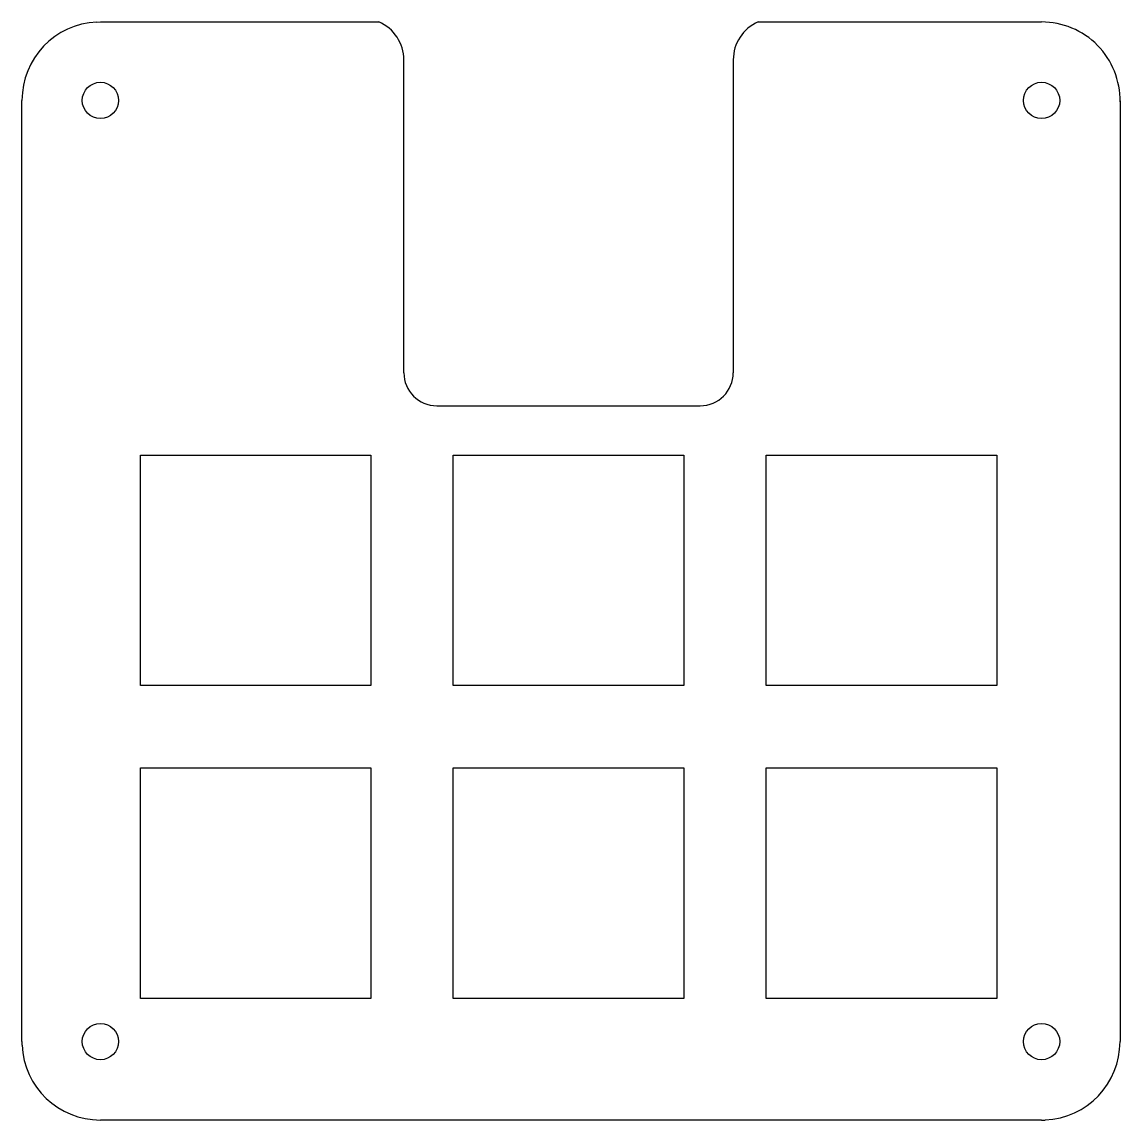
# Model space of a CAD drawing. Header units: millimetres. Extents: x -14.2 to 52.5, y -33.4 to 33.3.
import ezdxf

# ---------------------------------------------------------------- set-up
doc = ezdxf.new("R2010")
doc.units = ezdxf.units.MM
doc.layers.get('0').update_dxf_attribs({"linetype": 'CONTINUOUS'})

msp = doc.modelspace()

# ---------------------------------------------------------------- linework, layer by layer
for p, q in [((-9.646, 33.296), (-9.426, 33.299)), ((-9.426, 33.299), (7.483, 33.299)), ((30.517, 33.299), (47.724, 33.299)), ((9, 12), (9, 31)), ((29, 31), (29, 12)), ((-14.188, -28.614), (-14.188, 28.536)), ((52.487, 28.5), (52.487, -28.614)), ((11, 10), (27, 10)), ((-14.188, -28.614), (-14.186, -28.834)), ((47.724, -33.376), (-9.426, -33.376)), ((47.724, -33.376), (47.944, -33.374))]:
    msp.add_line(p, q)
for points in [[(-7, 7), (7, 7), (7, -7), (-7, -7)], [(12, 7), (26, 7), (26, -7), (12, -7)], [(31, 7), (45, 7), (45, -7), (31, -7)], [(-7, -12), (7, -12), (7, -26), (-7, -26)], [(12, -12), (26, -12), (26, -26), (12, -26)], [(31, -12), (45, -12), (45, -26), (31, -26)]]:
    msp.add_lwpolyline(points, close=True)
for centre in [(-9.426, 28.536), (47.724, 28.536), (-9.426, -28.614), (47.724, -28.614)]:
    msp.add_circle(centre, 1.1)
for centre, radius, start, end in [((-9.428, 28.541), 4.76, 92.62477, 180.05433), ((6.5, 31), 2.5, 0, 66.8505), ((31.5, 31), 2.5, 113.15019, 180), ((47.725, 28.536), 4.763, -0.96357, 90.00494), ((11, 12), 2, 180, 270), ((27, 12), 2, -90, 0), ((47.726, -28.618), 4.76, -87.37603, 0.05516), ((-9.43, -28.616), 4.76, 182.62487, 270.05423)]:
    msp.add_arc(centre, radius, start, end)

doc.saveas('drawing.dxf')
